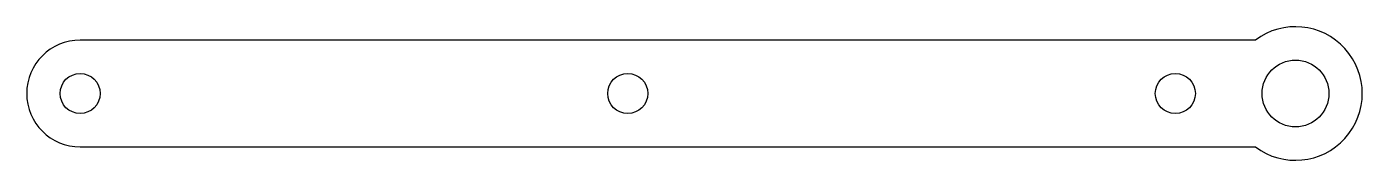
# Model space of a CAD drawing. Header units: millimetres. Extents: x -45 to 55, y -5 to 5.
import ezdxf

# ---------------------------------------------------------------- set-up
doc = ezdxf.new("R2010")
doc.units = ezdxf.units.MM

msp = doc.modelspace()

# ---------------------------------------------------------------- linework, layer by layer
at = {"color": 7, "linetype": 'Continuous', "lineweight": 25}
for p, q in [((47, 4), (-41, 4)), ((-41, -4), (47, -4))]:
    msp.add_line(p, q, dxfattribs=at)
for centre, radius in [((50, 0), 2.5), ((-41, 0), 1.5), ((0, 0), 1.5), ((41, 0), 1.5)]:
    msp.add_circle(centre, radius, dxfattribs=at)
for centre, radius, start, end in [((-41, 0), 4, 90, 270), ((50, 0), 5, 233.1301, 126.8699)]:
    msp.add_arc(centre, radius, start, end, dxfattribs=at)

doc.saveas('drawing.dxf')
